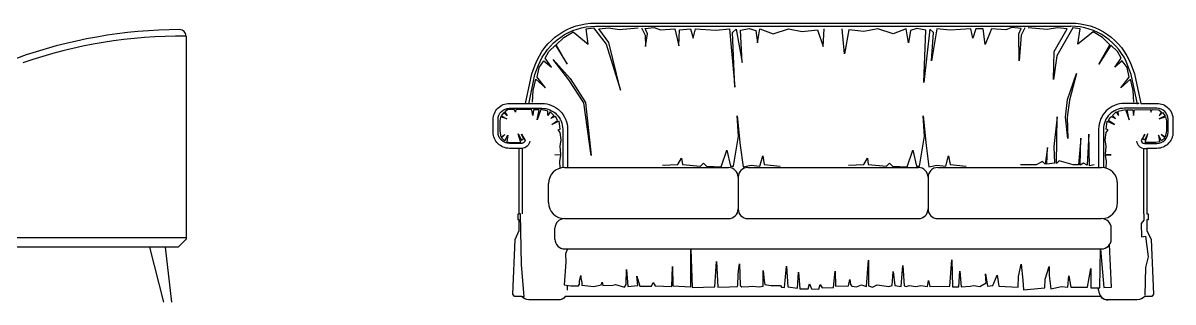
# Model space of a CAD drawing. Header units: inches. Extents: x 11.4 to 53.9, y 10.8 to 35.6.
# Drawn here: x 41.409 to 44.981, y 17.768 to 18.636 of the extents above; entities that cross this region are included whole.
import ezdxf

# ---------------------------------------------------------------- set-up
doc = ezdxf.new("R2010")
doc.units = ezdxf.units.IN
doc.header["$MEASUREMENT"] = 0
for name, color, linetype in [('02', 2, 'Continuous'), ('1', 1, 'Continuous'), ('4', 4, 'Continuous')]:
    doc.layers.add(name, color=color, linetype=linetype)

msp = doc.modelspace()

# ---------------------------------------------------------------- linework, layer by layer
at = {"layer": '02'}
for p, q in [((41.9154, 18.5948), (41.9154, 17.9632)), ((42.9605, 18.0425), (42.9605, 18.2467)), ((44.8905, 18.0425), (44.8905, 18.2459)), ((43.0915, 18.1862), (43.6005, 18.1862)), ((43.6605, 18.1862), (44.1905, 18.1862)), ((44.2505, 18.1862), (44.7595, 18.1862)), ((43.6305, 18.1562), (43.6305, 18.0575)), ((44.2205, 18.1562), (44.2205, 18.0575)), ((43.0415, 18.0775), (43.0415, 18.1362)), ((44.8095, 18.0775), (44.8095, 18.1362)), ((43.0915, 18.0275), (43.6005, 18.0275)), ((43.6605, 18.0275), (44.1905, 18.0275)), ((44.2505, 18.0275), (44.7595, 18.0275)), ((43.0615, 17.9633), (43.0615, 17.9975)), ((44.7895, 17.9633), (44.7895, 17.9975)), ((41.8904, 17.9382), (41.1904, 17.9382)), ((41.8016, 17.9382), (41.8455, 17.7682)), ((41.8509, 17.9382), (41.8704, 17.7682)), ((41.9154, 17.9632), (41.8904, 17.9382)), ((43.0915, 17.9333), (44.7595, 17.9333)), ((43.1005, 17.8048), (43.1005, 17.8202)), ((44.7505, 17.8048), (44.7505, 17.8127))]:
    msp.add_line(p, q, dxfattribs=at)
for points in [[(42.9799, 18.3835), (42.9992, 18.475), (43.0095, 18.5023, -0.312608), (43.1874, 18.6255), (44.6637, 18.6255)], [(44.8712, 18.3835), (44.8519, 18.475), (44.8416, 18.5023, 0.312608), (44.6637, 18.6255)], [(42.9686, 18.2705, -0.345022), (42.9581, 18.2609), (42.9197, 18.2609, -0.414214), (42.8847, 18.2959), (42.8847, 18.3355, -0.414214), (42.9197, 18.3705), (43.0205, 18.3705, -0.414214), (43.0855, 18.3055), (43.0855, 18.1862)], [(42.9708, 18.3855), (43.0205, 18.3855, -0.414214), (43.1005, 18.3055), (43.1005, 18.1862)], [(44.876, 18.3855), (44.8305, 18.3855, 0.414214), (44.7505, 18.3055), (44.7505, 18.1862)], [(44.8825, 18.2705, 0.345022), (44.893, 18.2609), (44.9314, 18.2609, 0.414214), (44.9664, 18.2959), (44.9664, 18.3355, 0.414214), (44.9314, 18.3705), (44.8305, 18.3705, 0.414214), (44.7655, 18.3055), (44.7655, 18.1862)], [(42.9834, 18.2681, -0.352578), (42.9585, 18.2459), (42.9517, 18.2459)], [(44.8677, 18.2681, 0.352578), (44.8926, 18.2459), (44.8996, 18.2459)]]:
    msp.add_lwpolyline(points, format="xyb", dxfattribs=at)
for points in [[(42.9915, 18.3892), (42.9932, 18.4258), (43.0019, 18.4606), (43.0316, 18.4336), (43.0063, 18.4667), (43.0124, 18.4972), (43.0272, 18.5181), (43.0508, 18.4981), (43.0307, 18.526), (43.0421, 18.5469), (43.063, 18.5669), (43.0996, 18.5077), (43.0656, 18.5678), (43.0892, 18.5904), (43.1179, 18.6078), (43.165, 18.5699), (43.1581, 18.6174), (43.1807, 18.6209), (43.2203, 18.57), (43.2651, 18.4271), (43.2291, 18.5748), (43.1982, 18.6174), (43.2287, 18.6209), (43.261, 18.6157), (43.3194, 18.62)], [(43.3298, 18.6203), (43.3413, 18.5973), (43.3428, 18.562), (43.3485, 18.6016), (43.3413, 18.6189), (43.3701, 18.6217), (43.3888, 18.6145), (43.4334, 18.6174), (43.4467, 18.5644), (43.4483, 18.6147), (43.4823, 18.6174), (43.491, 18.5887), (43.4982, 18.6174), (43.5615, 18.6131), (43.6032, 18.6174), (43.6201, 18.4362), (43.6133, 18.6059), (43.6248, 18.616), (43.6435, 18.5127), (43.6377, 18.6131), (43.665, 18.6189), (43.6852, 18.6117), (43.6909, 18.5743), (43.6981, 18.6174), (43.7391, 18.6017), (43.7866, 18.6175), (43.8298, 18.6089), (43.8772, 18.6146), (43.8945, 18.5624), (43.8974, 18.6175)], [(44.5213, 18.6203), (44.5098, 18.5973), (44.504, 18.5183), (44.5026, 18.6016), (44.5098, 18.6189), (44.481, 18.6217), (44.4623, 18.6145), (44.4177, 18.6174), (44.3975, 18.5686), (44.3918, 18.6174), (44.3688, 18.6174), (44.3601, 18.5887), (44.3529, 18.6174), (44.2896, 18.6131), (44.2479, 18.6174), (44.2307, 18.5183), (44.2378, 18.6059), (44.2263, 18.616), (44.2076, 18.4507), (44.2134, 18.6131), (44.1861, 18.6189), (44.1659, 18.6117), (44.1602, 18.5743), (44.153, 18.6174), (44.112, 18.6017), (44.0645, 18.6175), (44.0213, 18.6089), (43.9739, 18.6146), (43.9609, 18.5399), (43.9537, 18.6175)], [(44.8596, 18.3892), (44.8579, 18.4258), (44.8492, 18.4606), (44.8195, 18.4336), (44.8448, 18.4667), (44.8387, 18.4972), (44.8239, 18.5181), (44.8003, 18.4981), (44.8204, 18.526), (44.809, 18.5469), (44.7881, 18.5669), (44.7515, 18.5077), (44.7855, 18.5678), (44.7619, 18.5904), (44.7332, 18.6078), (44.6861, 18.5699), (44.693, 18.6174), (44.6704, 18.6209), (44.621, 18.5339), (44.6098, 18.4594), (44.6127, 18.5464), (44.6529, 18.6174), (44.6224, 18.6209), (44.5901, 18.6157), (44.5317, 18.62)], [(43.0778, 18.1847), (43.0763, 18.2049), (43.0793, 18.2244), (43.0613, 18.2259), (43.0793, 18.2266), (43.0778, 18.2528), (43.0808, 18.2723), (43.0778, 18.2955), (43.0711, 18.303), (43.0771, 18.306), (43.0741, 18.3307), (43.0516, 18.3202), (43.0696, 18.3329), (43.0651, 18.3419), (43.0606, 18.3449), (43.0486, 18.3389), (43.0576, 18.3479), (43.0463, 18.3591), (43.0388, 18.3479), (43.0396, 18.3613), (43.0171, 18.3666), (43.0059, 18.3344), (43.0119, 18.3658), (42.9946, 18.3651), (42.9924, 18.3479), (42.9894, 18.3658), (42.9399, 18.3666), (42.9384, 18.3583), (42.9347, 18.3666), (42.9137, 18.3658), (42.9062, 18.3598), (42.9129, 18.3471), (42.9025, 18.3576), (42.8942, 18.3471), (42.9122, 18.3381), (42.8927, 18.3441), (42.8897, 18.3314), (42.8897, 18.3), (42.8935, 18.2805), (42.9062, 18.2887), (42.895, 18.2783), (42.9055, 18.2693), (42.9152, 18.2865), (42.9115, 18.2663), (42.9227, 18.264), (42.9557, 18.264), (42.9474, 18.291), (42.9579, 18.2715), (42.9639, 18.2768), (42.9572, 18.2895), (42.9686, 18.2705)], [(44.7733, 18.1847), (44.7748, 18.2049), (44.7718, 18.2244), (44.7898, 18.2259), (44.7718, 18.2266), (44.7733, 18.2528), (44.7703, 18.2723), (44.7733, 18.2955), (44.78, 18.303), (44.774, 18.306), (44.777, 18.3307), (44.7995, 18.3202), (44.7815, 18.3329), (44.786, 18.3419), (44.7905, 18.3449), (44.8025, 18.3389), (44.7935, 18.3479), (44.8048, 18.3591), (44.8123, 18.3479), (44.8115, 18.3613), (44.834, 18.3666), (44.8452, 18.3344), (44.8392, 18.3658), (44.8565, 18.3651), (44.8587, 18.3479), (44.8617, 18.3658), (44.9112, 18.3666), (44.9127, 18.3583), (44.9164, 18.3666), (44.9374, 18.3658), (44.9449, 18.3598), (44.9382, 18.3471), (44.9486, 18.3576), (44.9569, 18.3471), (44.9389, 18.3381), (44.9584, 18.3441), (44.9614, 18.3314), (44.9614, 18.3), (44.9576, 18.2805), (44.9449, 18.2887), (44.9561, 18.2783), (44.9456, 18.2693), (44.9359, 18.2865), (44.9396, 18.2663), (44.9284, 18.264), (44.8954, 18.264), (44.9037, 18.291), (44.8932, 18.2715), (44.8872, 18.2768), (44.8939, 18.2895), (44.8825, 18.2705)], [(43.3959, 18.1931), (43.4436, 18.1953), (43.4549, 18.2157), (43.4572, 18.1953), (43.514, 18.1908), (43.523, 18.1999), (43.5321, 18.1908), (43.5775, 18.1885), (43.5957, 18.2407), (43.607, 18.1908), (43.6161, 18.1908), (43.632, 18.2838), (43.6274, 18.3472), (43.6365, 18.2543), (43.6456, 18.1885), (43.6706, 18.1931), (43.6978, 18.1908), (43.7069, 18.2225), (43.7114, 18.1953), (43.7614, 18.1908)], [(43.9735, 18.1931), (44.0212, 18.1953), (44.0325, 18.2157), (44.0348, 18.1953), (44.0915, 18.1908), (44.1006, 18.1999), (44.1097, 18.1908), (44.1551, 18.1885), (44.1733, 18.2407), (44.1846, 18.1908), (44.1937, 18.1908), (44.2096, 18.2838), (44.205, 18.3472), (44.2141, 18.2543), (44.2232, 18.1885), (44.2482, 18.1931), (44.2754, 18.1908), (44.2845, 18.2225), (44.289, 18.1953), (44.3389, 18.1908)], [(44.7369, 18.1951), (44.7218, 18.1918), (44.7201, 18.2904), (44.7151, 18.1934), (44.7034, 18.2001), (44.6933, 18.1934), (44.695, 18.2771), (44.6883, 18.1951), (44.6716, 18.1951), (44.628, 18.2068), (44.6197, 18.1985), (44.6213, 18.3439), (44.6113, 18.252), (44.613, 18.2001), (44.5895, 18.1968), (44.5912, 18.2486), (44.5845, 18.1968), (44.5761, 18.2052), (44.556, 18.1951), (44.5075, 18.1951)], [(42.9577, 17.7855), (42.9654, 17.7855), (42.9579, 17.8835), (42.9542, 18.0425), (42.9522, 18.0425)], [(44.8905, 18.0425), (44.8912, 18.0231), (44.8825, 18.012), (44.8838, 17.9712), (44.8961, 17.9724), (44.9048, 17.9082), (44.8961, 17.876), (44.8937, 17.7896)], [(43.1005, 17.9333), (43.0941, 17.9182), (43.0957, 17.8916), (43.0899, 17.8219), (43.1109, 17.8185), (43.1344, 17.8185), (43.1378, 17.8235), (43.1378, 17.8345), (43.142, 17.8504), (43.142, 17.8412), (43.1445, 17.8303), (43.1445, 17.8202), (43.1823, 17.8168), (43.205, 17.8219), (43.2084, 17.8303), (43.2101, 17.8193), (43.2412, 17.8202), (43.2496, 17.8227), (43.2773, 17.8143), (43.2824, 17.8227), (43.2832, 17.8689), (43.2874, 17.8168), (43.3185, 17.8193), (43.316, 17.8487), (43.3253, 17.8177), (43.3614, 17.8177), (43.3665, 17.8286), (43.3732, 17.8185), (43.4242, 17.8169), (43.4267, 17.879), (43.4276, 17.8185), (43.4839, 17.8152), (43.4831, 17.9327), (43.4881, 17.8135), (43.5579, 17.8152), (43.5629, 17.8941), (43.5671, 17.8143), (43.6033, 17.8152), (43.6285, 17.816), (43.6294, 17.8219), (43.6302, 17.8513), (43.6319, 17.8655), (43.6352, 17.8874), (43.6369, 17.8194), (43.642, 17.8152), (43.6638, 17.8169), (43.6748, 17.8177), (43.6958, 17.8152), (43.7084, 17.8177), (43.7084, 17.8664), (43.7109, 17.8345), (43.7134, 17.8227), (43.7319, 17.8194), (43.7622, 17.8194), (43.7655, 17.8143), (43.7747, 17.8133), (43.7804, 17.8794), (43.7848, 17.8152), (43.815, 17.8108), (43.8181, 17.8611), (43.8226, 17.8096), (43.8477, 17.8096), (43.8521, 17.8247), (43.8584, 17.8096), (43.8811, 17.8083), (43.8849, 17.8228), (43.8912, 17.8121), (43.9264, 17.8133), (43.9315, 17.8636), (43.9334, 17.8171), (43.9735, 17.8186), (43.9779, 17.8387), (43.9791, 17.823), (43.9842, 17.8179), (43.998, 17.8154), (44.0137, 17.8217), (44.0289, 17.8167), (44.0352, 17.8978), (44.0352, 17.8186), (44.0477, 17.8148), (44.0629, 17.8211), (44.0987, 17.816), (44.1094, 17.8192), (44.1126, 17.8632), (44.1176, 17.8198), (44.1367, 17.816), (44.1424, 17.882), (44.1462, 17.8185), (44.1525, 17.816), (44.1619, 17.8198), (44.1827, 17.8166), (44.1978, 17.8198), (44.2192, 17.8166), (44.2217, 17.8349), (44.2255, 17.8166), (44.2885, 17.8172), (44.2941, 17.8996), (44.2966, 17.8154), (44.3162, 17.8154), (44.3187, 17.8638), (44.3231, 17.8154), (44.3514, 17.8179), (44.3627, 17.8191), (44.381, 17.8166), (44.4011, 17.8279), (44.3986, 17.8556), (44.4056, 17.8179), (44.4222, 17.8198), (44.4354, 17.8519), (44.4399, 17.8173), (44.5, 17.8144), (44.5016, 17.8476), (44.5099, 17.8858), (44.5149, 17.836), (44.5166, 17.8061), (44.5831, 17.8127), (44.5847, 17.8393), (44.5964, 17.8791), (44.5964, 17.8509), (44.6014, 17.8094), (44.6346, 17.8161), (44.6545, 17.8144), (44.6579, 17.8492), (44.6645, 17.8144), (44.716, 17.8144), (44.726, 17.8725), (44.726, 17.8127), (44.7543, 17.8127), (44.7559, 17.9322), (44.767, 17.8133), (44.7899, 17.8144), (44.7842, 17.9471)]]:
    msp.add_lwpolyline(points, dxfattribs=at)
for points in [[(43.0554, 18.5223), (43.109, 18.4629), (43.1566, 18.3886), (43.1744, 18.2237), (43.1506, 18.3871), (43.1045, 18.4585)], [(44.6549, 18.2761), (44.6479, 18.3431), (44.6538, 18.3972), (44.682, 18.4784), (44.6597, 18.396), (44.6526, 18.3419)]]:
    msp.add_lwpolyline(points, close=True, dxfattribs=at)
for centre, radius, start, end in [((41.8989, 17.1131), 1.5017, 90.1387, 109.8659), ((41.8954, 18.5948), 0.02, 0, 90.1387), ((43.0915, 18.1362), 0.05, 90, 180), ((43.6005, 18.1562), 0.03, 0, 90), ((43.6605, 18.1562), 0.03, 90, 180), ((44.1905, 18.1562), 0.03, 0, 90), ((44.2505, 18.1562), 0.03, 90, 180), ((44.7595, 18.1362), 0.05, 0, 90), ((43.0915, 18.0775), 0.05, 180, 270), ((44.7595, 18.0775), 0.05, 270, 0), ((43.6005, 18.0575), 0.03, 270, 0), ((43.6605, 18.0575), 0.03, 180, 270), ((44.1905, 18.0575), 0.03, 270, 0), ((44.2505, 18.0575), 0.03, 180, 270), ((43.0915, 17.9975), 0.03, 90, 180), ((44.7595, 17.9975), 0.03, 0, 90), ((43.0915, 17.9633), 0.03, 180, 270), ((44.7595, 17.9633), 0.03, 270, 0), ((44.7805, 17.8048), 0.03, 180, 270)]:
    msp.add_arc(centre, radius, start, end, dxfattribs=at)
at = {"layer": '1'}
msp.add_line((41.9154, 17.9682), (41.1854, 17.9682), dxfattribs=at)
msp.add_arc((41.8989, 17.1131), 1.4817, 89.3738, 109.3165, dxfattribs=at)
at = {"layer": '4'}
msp.add_lwpolyline([(43.0935, 17.7855, -0.276845), (43.0705, 17.7748), (42.9805, 17.7748, -0.183941), (42.9572, 17.7855), (42.9357, 17.7855), (42.9302, 17.7929), (42.9376, 17.963), (42.9505, 17.9907), (42.9505, 18.024), (42.9468, 18.024), (42.9468, 18.0425), (42.9505, 18.0425), (42.9505, 18.2459), (42.9197, 18.2459, -0.414214), (42.8697, 18.2959), (42.8697, 18.3355, -0.414214), (42.9197, 18.3855), (42.9701, 18.3855), (42.9896, 18.4778), (43.0001, 18.5058, -0.312608), (43.1874, 18.6355), (44.6637, 18.6355, -0.312608), (44.851, 18.5058), (44.8615, 18.4778), (44.881, 18.3855), (44.9314, 18.3855, -0.414214), (44.9814, 18.3355), (44.9814, 18.2959, -0.414214), (44.9314, 18.2459), (44.9005, 18.2459), (44.9005, 18.0425), (44.9043, 18.0425), (44.9043, 18.024), (44.9006, 18.024), (44.9006, 17.9907), (44.9135, 17.963), (44.9209, 17.7929), (44.9154, 17.7855), (44.8939, 17.7855, -0.183941), (44.8705, 17.7748), (44.7805, 17.7748, -0.316401), (44.7576, 17.7855), (43.0935, 17.7855)], format="xyb", dxfattribs=at)

doc.saveas('drawing.dxf')
